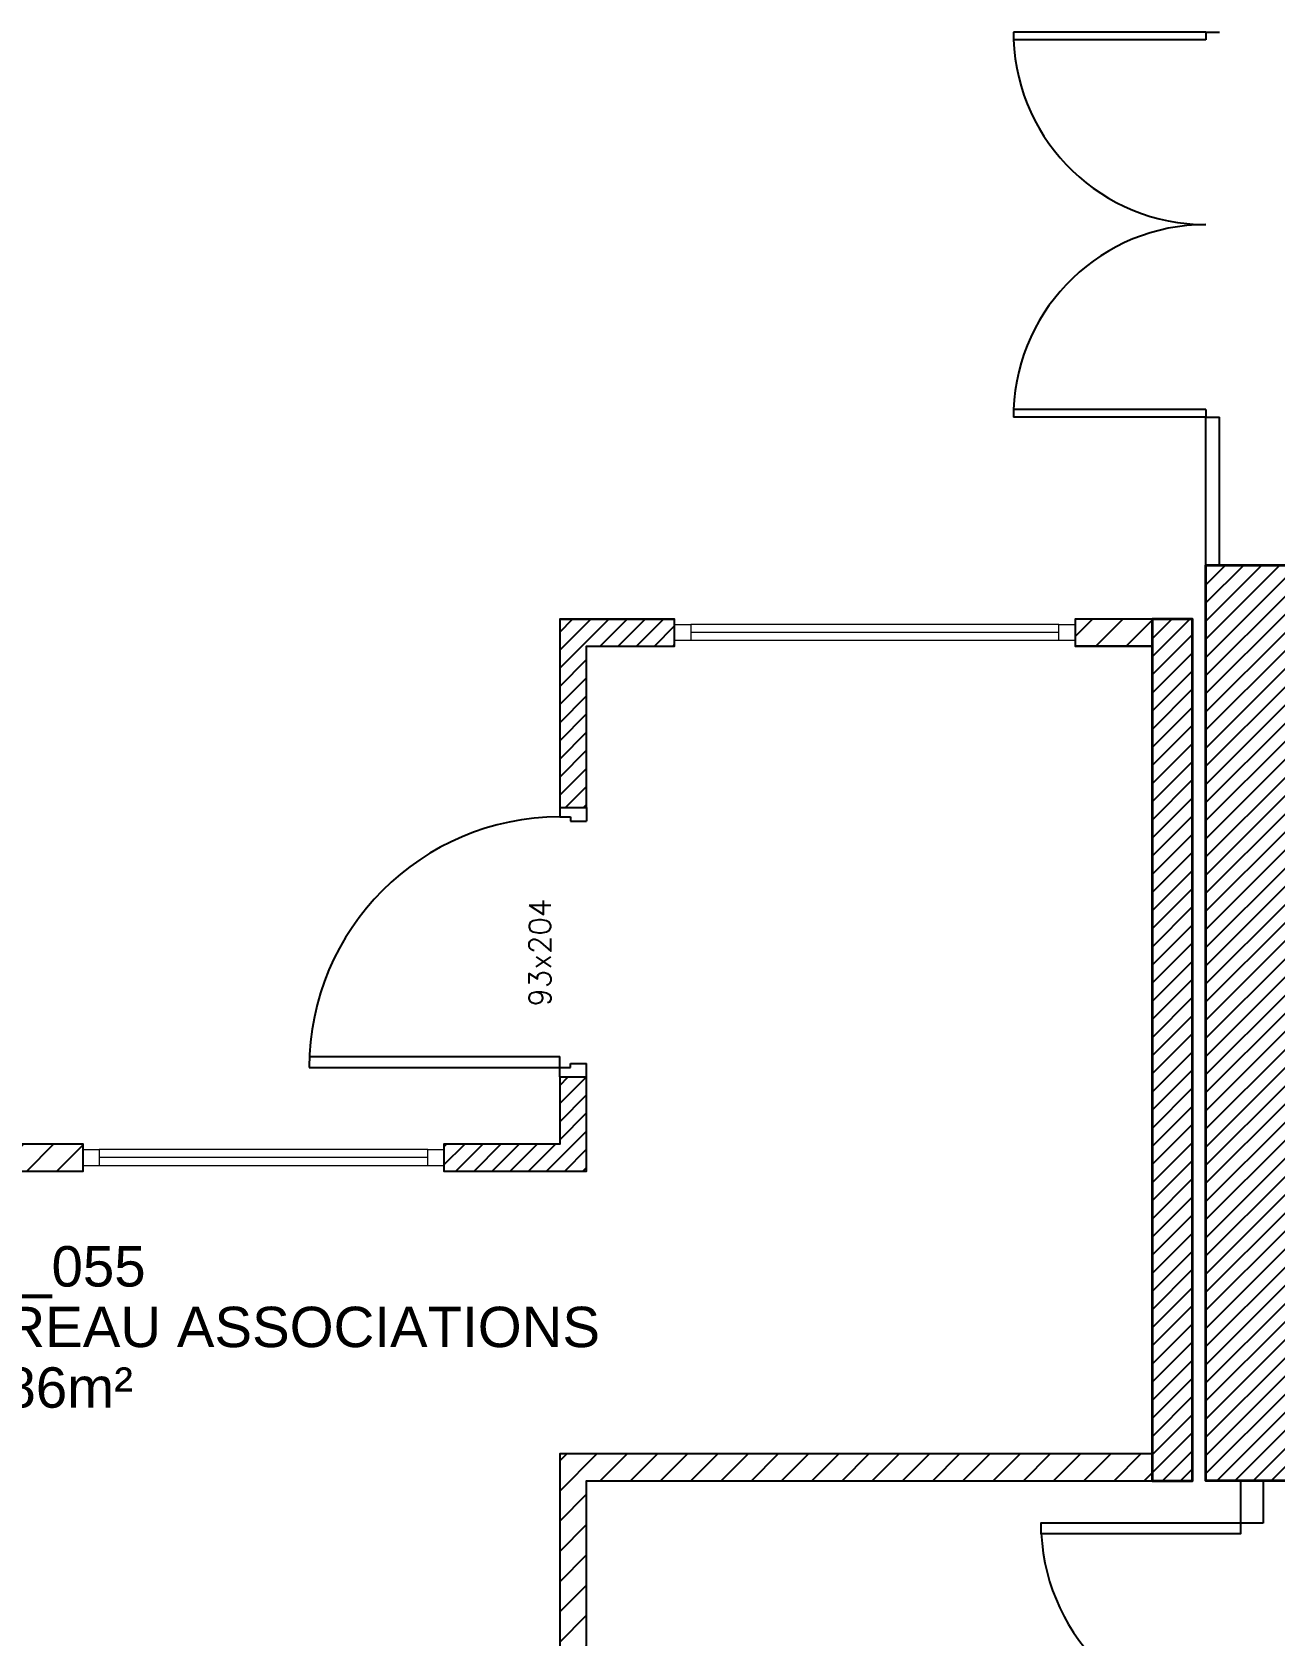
# Model space of a CAD drawing. Header units: metres. Extents: x -8 to 247, y -4 to 148.
# Drawn here: x 182.58 to 187.2, y 55.47 to 61.43 of the extents above; entities that cross this region are included whole.
import ezdxf
from ezdxf.enums import TextEntityAlignment as Align

# ---------------------------------------------------------------- set-up
doc = ezdxf.new("R2010")
doc.units = ezdxf.units.M
doc.header["$LTSCALE"] = 5
doc.linetypes.add('CONTINU', pattern=[0])
doc.layers.get('0').update_dxf_attribs({"lineweight": 0})
doc.layers.add('A_chass', color=4, linetype='Continuous', lineweight=20)
doc.layers.add('A_MURS_STRU', color=7, linetype='Continuous', lineweight=35)
for name, color, linetype in [('A_Etiqu_Local', 7, 'Continuous'), ('A_HACH_CLOIS', 7, 'CONTINU'), ('A_MUR_CLOI', 7, 'Continuous'), ('A_MURS_CLOI', 7, 'Continuous'), ('A_PORT', 7, 'Continuous')]:
    doc.layers.add(name, color=color, linetype=linetype)
doc.styles.add('Attribut', font='arial.ttf')
doc.styles.add('ROMANS8', font='romans8', dxfattribs={"height": 10})
pattern_1 = [(45, (0, -0.200005), (-0.03367596, 0.03367596), [])]
pattern_2 = [(45, (0, -0.2), (-0.0561266, 0.0561266), [])]

# ---------------------------------------------------------------- blocks, each defined once
blk = doc.blocks.new('A_Etiqu_Local')
at = {"style": 'Attribut', "flags": 1}
for tag, p in [('CODE_HOPITAL', (-0.4463, 1.632)), ('CODE_SITE', (-0.4463, 1.407)), ('CODE_BATIMENT', (-0.4463, 1.182)), ('CODE_SECTEUR', (-0.4463, 0.957)), ('CODE_ETAGE', (-0.4463, 0.732)), ('NOM_NORMALISE', (-0.4463, -0.843)), ('SECTEUR_ACTIVITE', (-0.4463, -1.068)), ('SOUS_SECTEUR_ACTIVITE', (-0.4463, -1.293)), ('VOLUME', (-0.4463, -1.518)), ('SERVICE', (-0.4463, -1.743)), ('CODE_UG', (-0.4463, -1.968)), ('CODE_UA', (-0.4463, -2.193)), ('CODE_POLE', (-0.4463, -2.418)), ('OCCUPANT_EXTERNE', (-0.4463, -2.643)), ('DISPONIBILITE', (-0.4463, -2.868)), ('ACCES_HANDICAPES', (-0.4463, -3.093)), ('NATURE_SOL', (-0.4463, -3.318)), ('RISQUE_LABORATOIRE', (-0.4463, -3.543)), ('AMIANTE', (-0.4463, -3.768))]:
    blk.add_attdef(tag, p, '', height=0.15, dxfattribs=at)
at = {"layer": 'A_Etiqu_Local', "style": 'Attribut'}
for tag, p in [('CODE_PIECE', (-0.4463, 0.282)), ('NOM_USAGE', (-0.4463, 0.057)), ('SURFACE', (-0.4463, -0.168))]:
    blk.add_attdef(tag, p, '', height=0.15, dxfattribs=at)
blk = doc.blocks.new('BATI-10')
for p, q in [((0, 0.1), (0, 0)), ((0, 0.1), (0.035, 0.1)), ((0.035, 0.1), (0.035, 0.06)), ((0.035, 0.06), (0.05, 0.06)), ((0.05, 0.06), (0.05, 0)), ((0, 0), (0.05, 0))]:
    blk.add_line(p, q)
blk = doc.blocks.new('P90-bt10')
for p, q in [((0.035, 1.03), (0.035, 0.1)), ((0.075, 1.0291), (0.075, 0.1)), ((0.035, 0.1), (0.075, 0.1))]:
    blk.add_line(p, q)
blk.add_arc((0.035, 0.1), 0.93, 0, 90)
blk.add_blockref('BATI-10', (0, 0))
at = {"xscale": -1}
blk.add_blockref('BATI-10', (1, 0), dxfattribs=at)
at = {"style": 'ROMANS8'}
for tag, p in [('DEF', (0.4697, 0.2559)), ('DIM', (0.4612, 0.1335))]:
    blk.add_attdef(tag, text='', height=0.08, dxfattribs=at).set_placement(p, align=Align.CENTER)

msp = doc.modelspace()

# ---------------------------------------------------------------- hatches: boundary and pattern name
at = {"layer": 'A_HACH_CLOIS'}
h = msp.add_hatch(dxfattribs=at)
h.set_pattern_fill('ANSI31', color=8, scale=0.015, style=0)
h.paths.add_polyline_path([(187.2412, 56.0495), (186.9412, 56.0495), (186.9412, 59.4495), (187.2412, 59.4495)])
h = msp.add_hatch(dxfattribs=at)
h.set_pattern_fill('ANSI31', color=8, scale=0.015, style=0)
h.set_pattern_definition(pattern_1)
h.paths.add_polyline_path([(184.6412, 59.1495), (184.9679, 59.1495), (184.9679, 59.2495), (184.5412, 59.2495), (184.5412, 58.5495), (184.6412, 58.5495)])
h = msp.add_hatch(dxfattribs=at)
h.set_pattern_fill('ANSI31', color=8, scale=0.025, style=0)
h.set_pattern_definition(pattern_2)
h.paths.add_polyline_path([(186.455, 59.1495), (186.7412, 59.1495), (186.7412, 59.2495), (186.455, 59.2495)])
h = msp.add_hatch(dxfattribs=at)
h.set_pattern_fill('ANSI31', color=8, scale=0.015, style=0)
h.paths.add_polyline_path([(186.7412, 59.2495), (186.7412, 56.0495), (186.8912, 56.0495), (186.8912, 59.2495)])
h = msp.add_hatch(dxfattribs=at)
h.set_pattern_fill('ANSI31', color=8, scale=0.015, style=0)
h.set_pattern_definition(pattern_1)
h.paths.add_polyline_path([(184.6412, 57.5495), (184.5412, 57.5495), (184.5412, 57.2995), (184.1728, 57.2995), (184.1112, 57.2995), (184.1112, 57.1995), (184.5412, 57.1995), (184.6412, 57.1995)])
h = msp.add_hatch(dxfattribs=at)
h.set_pattern_fill('ANSI31', color=8, scale=0.025, style=0)
h.set_pattern_definition(pattern_2)
h.paths.add_polyline_path([(182.7712, 57.2995), (181.8412, 57.2995), (181.8412, 57.1995), (182.7712, 57.1995)])
h = msp.add_hatch(dxfattribs=at)
h.set_pattern_fill('ANSI31', color=8, scale=0.025, style=0)
h.paths.add_polyline_path([(181.7412, 56.4495), (181.7412, 54.6995), (184.6412, 54.6995), (184.6412, 56.0495), (186.7412, 56.0495), (186.7412, 56.1495), (184.5412, 56.1495), (184.5412, 54.7995), (181.8412, 54.8017), (181.8412, 56.4495)])
h = msp.add_hatch(dxfattribs=at)
h.set_pattern_fill('ANSI31', color=8, scale=0.025, style=0)
h.paths.add_polyline_path([(184.5412, 56.1495), (184.5412, 54.7995), (184.5412, 54.6995), (184.6412, 54.6995), (184.6412, 56.0495), (186.7412, 56.0495), (186.7412, 56.1495)])

# ---------------------------------------------------------------- linework, layer by layer
at = {"layer": 'A_chass', "color": 8, "linetype": 'Continuous'}
for p, q in [((186.395, 59.2294), (185.0279, 59.2294)), ((186.395, 59.1994), (185.0279, 59.1994)), ((186.395, 59.1694), (185.0279, 59.1694)), ((184.0512, 57.2795), (182.8312, 57.2795)), ((184.0512, 57.2495), (182.8312, 57.2495)), ((184.0512, 57.2195), (182.8312, 57.2195))]:
    msp.add_line(p, q, dxfattribs=at)
for points in [[(185.0279, 59.2294), (185.0279, 59.1694), (184.9679, 59.1694), (184.9679, 59.2294)], [(186.455, 59.2294), (186.455, 59.1694), (186.395, 59.1694), (186.395, 59.2294)], [(182.8312, 57.2795), (182.8312, 57.2195), (182.7712, 57.2195), (182.7712, 57.2795)], [(184.1112, 57.2795), (184.1112, 57.2195), (184.0512, 57.2195), (184.0512, 57.2795)]]:
    msp.add_lwpolyline(points, close=True, dxfattribs=at)
at = {"layer": 'A_MUR_CLOI', "color": 8}
for p, q in [((186.9412, 59.4495), (186.9412, 59.9995)), ((186.9412, 59.9995), (186.9912, 59.9995)), ((186.9912, 59.4495), (186.9912, 59.9995))]:
    msp.add_line(p, q, dxfattribs=at)
at = {"layer": 'A_MUR_CLOI', "color": 8, "linetype": 'Continuous'}
for p, q in [((184.5412, 59.2495), (184.9679, 59.2495)), ((186.7412, 59.2495), (186.455, 59.2495)), ((186.7412, 59.2495), (186.455, 59.2495)), ((184.6412, 59.1495), (184.9679, 59.1495)), ((186.7412, 59.1495), (186.455, 59.1495)), ((186.7412, 59.1495), (186.455, 59.1495))]:
    msp.add_line(p, q, dxfattribs=at)
at = {"layer": 'A_MUR_CLOI', "color": 8}
msp.add_lwpolyline([(181.8412, 57.1995), (182.7712, 57.1995), (182.7712, 57.2995), (181.8412, 57.2995)], close=True, dxfattribs=at)
for centre, start, end in [((186.9412, 61.4295), 182.25836, 270), ((186.9412, 59.9995), 90, 177.74164)]:
    msp.add_arc(centre, 0.715, start, end, dxfattribs=at)
at = {"layer": 'A_MURS_CLOI', "color": 8}
msp.add_line((186.9412, 61.4295), (186.9912, 61.4295), dxfattribs=at)
at = {"layer": 'A_MURS_CLOI', "color": 8, "linetype": 'Continuous'}
for p, q in [((187.0712, 55.892), (187.0712, 56.0495)), ((187.1537, 55.892), (187.0712, 55.892))]:
    msp.add_line(p, q, dxfattribs=at)
at = {"layer": 'A_MURS_CLOI', "color": 8}
for points in [[(184.6412, 58.5495), (184.6412, 59.1495), (184.9679, 59.1493), (184.9679, 59.2495), (184.5412, 59.2495), (184.5412, 58.5495)], [(186.7412, 59.2495), (186.455, 59.2495), (186.455, 59.1495), (186.7412, 59.1495)], [(184.5412, 57.5495), (184.5412, 57.2995), (184.1112, 57.2995), (184.1112, 57.1995), (184.6412, 57.1995), (184.6412, 57.5495), (184.6412, 57.5495)]]:
    msp.add_lwpolyline(points, dxfattribs=at)
msp.add_lwpolyline([(181.7412, 56.4495), (181.7412, 54.6995), (184.6412, 54.6995), (184.6412, 56.0495), (186.7412, 56.0495), (186.7412, 56.1495), (184.5412, 56.1495), (184.5412, 54.7995), (181.8412, 54.8017), (181.8412, 56.4495)], close=True, dxfattribs=at)
at = {"layer": 'A_MURS_STRU', "color": 8}
msp.add_lwpolyline([(187.2412, 56.0495), (186.9412, 56.0495), (186.9412, 59.4495), (187.2412, 59.4495)], close=True, dxfattribs=at)
at = {"layer": 'A_MURS_STRU', "color": 8, "linetype": 'Continuous'}
msp.add_lwpolyline([(186.7412, 59.2495), (186.7412, 56.0495), (186.8912, 56.0495), (186.8912, 59.2495)], close=True, dxfattribs=at)
at = {"layer": 'A_PORT', "color": 8}
for p, q in [((186.9412, 61.4295), (186.2264, 61.4295)), ((186.2264, 61.4295), (186.2264, 61.4013)), ((186.9412, 61.4295), (186.9412, 61.4013)), ((186.9412, 61.4013), (186.2264, 61.4013)), ((186.9412, 60.0277), (186.2264, 60.0277)), ((186.2264, 60.0277), (186.2264, 59.9995)), ((186.9412, 59.9995), (186.2264, 59.9995)), ((186.9412, 60.0277), (186.9412, 59.9995))]:
    msp.add_line(p, q, dxfattribs=at)
at = {"layer": 'A_PORT', "color": 8, "linetype": 'Continuous'}
for points in [[(187.1537, 55.892), (186.3287, 55.892), (186.3287, 55.8535), (187.0712, 55.8535), (187.0712, 56.0495)], [(187.0712, 56.0495), (187.1537, 56.0495), (187.1537, 55.892)]]:
    msp.add_lwpolyline(points, dxfattribs=at)
msp.add_arc((187.0712, 55.892), 0.7425, 182.96853, 270, dxfattribs=at)

# ---------------------------------------------------------------- block references
at = {"layer": 'A_Etiqu_Local', "color": 8}
ref = msp.add_blockref('A_Etiqu_Local', (182.6343, 56.4887), dxfattribs=at)
ref.add_attrib('CODE_PIECE', '183_055', (182.1879, 56.7707), dxfattribs={"height": 0.15, "style": 'Attribut'})
ref.add_attrib('NOM_USAGE', 'BUREAU ASSOCIATIONS', (182.1879, 56.5457), dxfattribs={"height": 0.15, "style": 'Attribut'})
ref.add_attrib('SURFACE', '13.86m²', (182.1879, 56.3207), dxfattribs={"height": 0.15, "style": 'Attribut'})
at = {"layer": 'A_PORT', "color": 8}
ref = msp.add_blockref('P90-bt10', (184.6412, 57.5495), dxfattribs=dict(at, rotation=90.00000000000001))
ref.add_attrib('DIM', '93x204', dxfattribs={"layer": '0', "height": 0.08, "rotation": 90, "style": 'ROMANS8'}).set_placement((184.5077, 58.0107), align=Align.CENTER)

doc.saveas('drawing.dxf')
